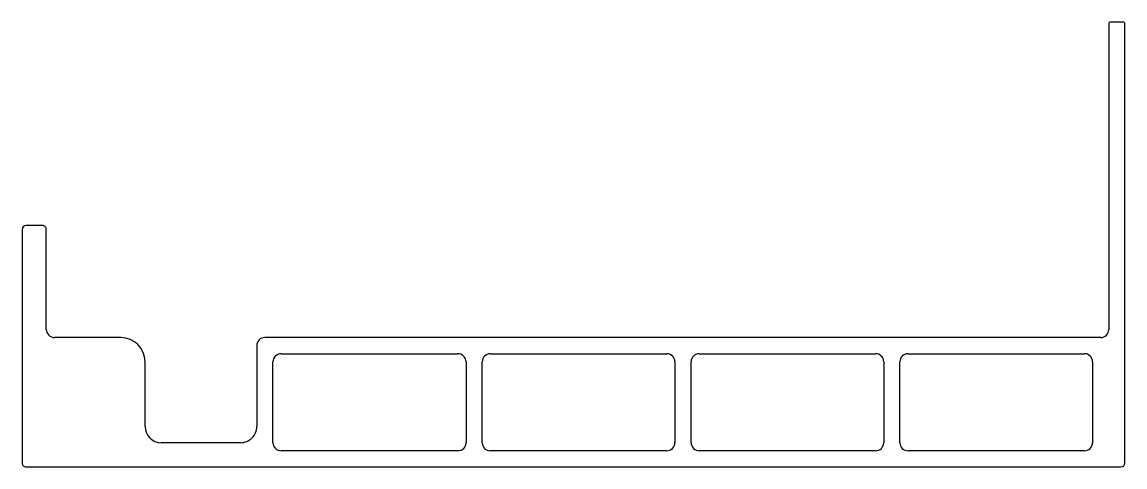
# Model space of a CAD drawing. Extents: x 2 to 138, y 2 to 57.
import ezdxf

# ---------------------------------------------------------------- set-up
doc = ezdxf.new("R2010")
doc.units = 0
doc.layers.get('0').update_dxf_attribs({"linetype": 'CONTINUOUS'})

msp = doc.modelspace()

# ---------------------------------------------------------------- linework, layer by layer
for p, q in [((136.32, 56.94), (136.32, 19.19)), ((138.07, 57.19), (136.57, 57.19)), ((138.32, 2.69), (138.32, 56.94)), ((2.07, 31.54), (2.07, 2.69)), ((4.57, 32.04), (2.57, 32.04)), ((5.07, 19.19), (5.07, 31.54)), ((5.07, 19.19), (5.07, 19.19)), ((14.27, 18.19), (6.08, 18.19)), ((135.33, 18.19), (32.07, 18.19)), ((31.07, 17.19), (31.07, 7.19)), ((17.27, 7.19), (17.27, 15.19)), ((33.07, 5.19), (33.07, 15.19)), ((34.07, 16.19), (55.92, 16.19)), ((56.92, 15.19), (56.92, 5.19)), ((58.92, 5.19), (58.92, 15.19)), ((59.92, 16.19), (81.72, 16.19)), ((82.72, 15.19), (82.72, 5.19)), ((84.72, 5.19), (84.72, 15.19)), ((85.72, 16.19), (107.52, 16.19)), ((108.52, 15.19), (108.52, 15.19)), ((108.52, 15.19), (108.52, 5.19)), ((110.52, 5.19), (110.52, 15.19)), ((111.52, 16.19), (133.32, 16.19)), ((134.32, 15.19), (134.32, 15.19)), ((134.32, 15.19), (134.32, 5.19)), ((29.07, 5.19), (19.27, 5.19)), ((55.93, 4.19), (34.08, 4.19)), ((58.92, 5.19), (58.92, 5.19)), ((81.73, 4.19), (59.93, 4.19)), ((84.72, 5.19), (84.72, 5.19)), ((107.53, 4.19), (85.73, 4.19)), ((133.33, 4.19), (111.53, 4.19)), ((2.58, 2.19), (137.83, 2.19))]:
    msp.add_line(p, q)
for centre, radius, start, end in [((136.57, 56.94), 0.25, 90, 180), ((138.07, 56.94), 0.25, 360, 90), ((2.57, 31.54), 0.5, 90.7633, 180), ((4.57, 31.54), 0.5, 0, 90.7633), ((6.07, 19.19), 1, 180, 270.22), ((135.32, 19.19), 1, 270.2202, 0), ((14.27, 15.19), 3, 0, 90), ((32.07, 17.19), 1, 90.2202, 180.2202), ((34.07, 15.19), 1, 90.2202, 180.2202), ((55.92, 15.19), 1, 0.2202, 90.2202), ((59.92, 15.19), 1, 90.2202, 180), ((81.72, 15.19), 1, 0.2202, 90.2202), ((85.72, 15.19), 1, 90.2202, 180), ((107.52, 15.19), 1, 360, 90.2202), ((111.52, 15.19), 1, 90.2202, 180.2202), ((133.32, 15.19), 1, 360, 90.2202), ((19.27, 7.19), 2, 180.0824, 270.0001), ((29.07, 7.19), 2, 270, 0.0824), ((34.07, 5.19), 1, 180.2202, 270.2202), ((55.92, 5.19), 1, 270.2202, 0.2202), ((59.92, 5.19), 1, 180, 270.2202), ((81.72, 5.19), 1, 270.2202, 0.2202), ((85.72, 5.19), 1, 180, 270.2202), ((107.52, 5.19), 1, 270.2202, 0), ((111.52, 5.19), 1, 180.2202, 270.2202), ((133.32, 5.19), 1, 270.2202, 0), ((2.57, 2.69), 0.5, 180, 270.7633), ((137.82, 2.69), 0.5, 270.7633, 0)]:
    msp.add_arc(centre, radius, start, end)

doc.saveas('drawing.dxf')
